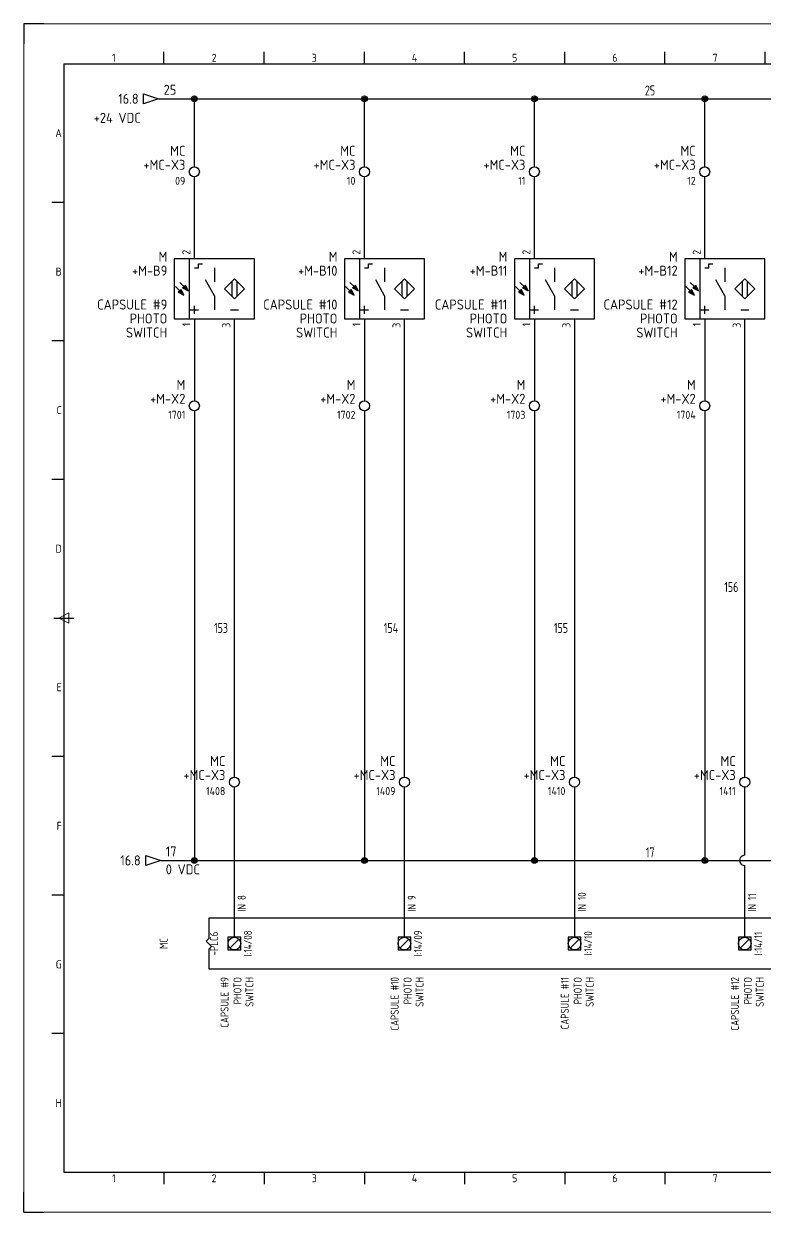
# Model space of a CAD drawing. Header units: millimetres. Extents: x 0 to 841, y 0 to 594.
# Drawn here: x 0 to 370, y 0 to 594 of the extents above; entities that cross this region are included whole.
import ezdxf
from ezdxf.enums import TextEntityAlignment as Align

# ---------------------------------------------------------------- set-up
doc = ezdxf.new("R2010")
doc.units = ezdxf.units.MM
doc.header["$LTSCALE"] = 12
for name, color, linetype in [('AE_BOR', 1, 'Continuous'), ('BLU_1.0mm^2', 5, 'Continuous'), ('DESC', 150, 'Continuous'), ('GRN_1.0mm^2', 3, 'Continuous'), ('GRY_0.5mm^2', 9, 'Continuous'), ('LOC', 8, 'Continuous'), ('SYMS', 7, 'Continuous'), ('TAGS', 150, 'Continuous'), ('TERMS', 123, 'Continuous'), ('WIRENO', 72, 'Continuous'), ('WIREREF_DEST', 52, 'Continuous'), ('XREF', 7, 'Continuous')]:
    doc.layers.add(name, color=color, linetype=linetype)
doc.styles.add('WD_IEC', font='isocp2.shx', dxfattribs={"width": 0.9, "height": 4, "bigfont": 'gbcbig.shx'})

# ---------------------------------------------------------------- blocks, each defined once
blk = doc.blocks.new('gb_a1')
for p, q in [((20, 574), (20, 20)), ((20, 574), (821, 574)), ((20, 20), (821, 20))]:
    blk.add_line(p, q)
at = {"layer": 'AE_BOR', "lineweight": 30}
for p, q in [((10, 594), (0, 594)), ((0, 594), (0, 584)), ((0, 0), (0, 10)), ((0, 0), (10, 0))]:
    blk.add_line(p, q, dxfattribs=at)
at = {"layer": 'AE_BOR', "color": 1, "lineweight": 15}
for p, q in [((0, 594), (841, 594)), ((0, 0), (0, 594)), ((17.5, 297), (22.5, 299.5)), ((22.5, 294.5), (17.5, 297)), ((22.5, 299.5), (22.5, 294.5)), ((841, 0), (0, 0))]:
    blk.add_line(p, q, dxfattribs=at)
at = {"layer": 'AE_BOR'}
for p, q in [((70.0625, 574), (70.0625, 580)), ((120.125, 574), (120.125, 580)), ((170.1875, 574), (170.1875, 580)), ((220.25, 574), (220.25, 580)), ((270.3125, 574), (270.3125, 580)), ((320.375, 574), (320.375, 580)), ((370.4375, 574), (370.4375, 580)), ((20, 504.75), (14, 504.75)), ((20, 435.5), (14, 435.5)), ((20, 366.25), (14, 366.25)), ((20, 227.75), (14, 227.75)), ((20, 158.5), (14, 158.5)), ((20, 89.25), (14, 89.25)), ((70.0625, 20), (70.0625, 14)), ((120.125, 20), (120.125, 14)), ((170.1875, 20), (170.1875, 14)), ((220.25, 20), (220.25, 14)), ((270.3125, 20), (270.3125, 14)), ((320.375, 20), (320.375, 14))]:
    blk.add_line(p, q, dxfattribs=at)
at = {"layer": 'AE_BOR', "color": 2, "lineweight": 30}
blk.add_line((15, 297), (25, 297), dxfattribs=at)
at = {"layer": 'AE_BOR', "style": 'WD_IEC'}
for s, p in [('1', (45.03125, 575)), ('2', (95.09375, 575)), ('3', (145.15625, 575)), ('4', (195.21875, 575)), ('5', (245.28125, 575)), ('6', (295.34375, 575)), ('7', (345.40625, 575)), ('1', (45.03125, 15)), ('2', (95.09375, 15)), ('3', (145.15625, 15)), ('4', (195.21875, 15)), ('5', (245.28125, 15)), ('6', (295.34375, 15)), ('7', (345.40625, 15))]:
    blk.add_text(s, height=4, dxfattribs=at).set_placement(p, align=Align.CENTER)
for s, p in [('A', (19, 539.375)), ('B', (19, 470.125)), ('C', (19, 400.875)), ('D', (19, 331.625)), ('E', (19, 262.375)), ('F', (19, 193.125)), ('G', (19, 123.875)), ('H', (19, 54.625))]:
    blk.add_text(s, height=4, dxfattribs=at).set_placement(p, align=Align.MIDDLE_RIGHT)
blk = doc.blocks.new('PLCIO_51B4$$1')
at = {"layer": 'SYMS', "ltscale": 25}
for p, q in [((-12.7, 12.7), (-12.7, 2.54)), ((653.53, 12.7), (-12.7, 12.7)), ((653.53, -12.7), (653.53, 12.7)), ((-12.7, 2.54), (-14.05, 1.19)), ((-14.05, 1.19), (-11.35, -1.5)), ((-11.35, -1.5), (-12.7, -2.85)), ((-12.7, -2.85), (-12.7, -12.7)), ((-12.7, -12.7), (653.53, -12.7))]:
    blk.add_line(p, q, dxfattribs=at)
at = {"layer": 'SYMS'}
for p, q in [((-3.18, 3.17), (-3.18, -3.18)), ((3.17, 3.17), (-3.18, 3.17)), ((-3.18, 3.17), (-3.18, -3.18)), ((3.17, 3.17), (-3.18, 3.17)), ((-2.25, -2.25), (2.25, 2.25)), ((3.17, -3.18), (3.17, 3.17)), ((3.17, -3.18), (3.17, 3.17)), ((81.83, 3.17), (81.83, -3.18)), ((88.17, 3.17), (81.83, 3.17)), ((81.83, 3.17), (81.83, -3.18)), ((88.17, 3.17), (81.83, 3.17)), ((82.75, -2.25), (87.25, 2.25)), ((88.17, -3.18), (88.17, 3.17)), ((88.17, -3.18), (88.17, 3.17)), ((166.82, 3.17), (166.82, -3.18)), ((173.18, 3.17), (166.82, 3.17)), ((166.82, 3.17), (166.82, -3.18)), ((173.18, 3.17), (166.82, 3.17)), ((167.75, -2.25), (172.25, 2.25)), ((173.18, -3.18), (173.18, 3.17)), ((173.18, -3.18), (173.18, 3.17)), ((251.82, 3.17), (251.82, -3.18)), ((258.18, 3.17), (251.82, 3.17)), ((251.82, 3.17), (251.82, -3.18)), ((258.18, 3.17), (251.82, 3.17)), ((252.75, -2.25), (257.25, 2.25)), ((258.18, -3.18), (258.18, 3.17)), ((258.18, -3.18), (258.18, 3.17)), ((336.82, 3.17), (336.82, -3.18)), ((343.18, 3.17), (336.82, 3.17)), ((336.82, 3.17), (336.82, -3.18)), ((343.18, 3.17), (336.82, 3.17)), ((337.75, -2.25), (342.25, 2.25)), ((343.18, -3.18), (343.18, 3.17)), ((343.18, -3.18), (343.18, 3.17)), ((421.82, 3.17), (421.82, -3.18)), ((428.18, 3.17), (421.82, 3.17)), ((421.82, 3.17), (421.82, -3.18)), ((428.18, 3.17), (421.82, 3.17)), ((422.75, -2.25), (427.25, 2.25)), ((428.18, -3.18), (428.18, 3.17)), ((428.18, -3.18), (428.18, 3.17)), ((506.82, 3.17), (506.82, -3.18)), ((513.17, 3.17), (506.82, 3.17)), ((506.82, 3.17), (506.82, -3.18)), ((513.17, 3.17), (506.82, 3.17)), ((507.75, -2.25), (512.25, 2.25)), ((513.17, -3.18), (513.17, 3.17)), ((513.17, -3.18), (513.17, 3.17)), ((591.83, 3.17), (591.83, -3.18)), ((598.17, 3.17), (591.83, 3.17)), ((591.83, 3.17), (591.83, -3.18)), ((598.17, 3.17), (591.83, 3.17)), ((592.75, -2.25), (597.25, 2.25)), ((598.17, -3.18), (598.17, 3.17)), ((598.17, -3.18), (598.17, 3.17)), ((640.83, 3.17), (640.83, -3.18)), ((647.17, 3.17), (640.83, 3.17)), ((641.75, -2.25), (646.25, 2.25)), ((647.17, -3.18), (647.17, 3.17)), ((-3.18, -3.18), (3.17, -3.18)), ((-3.18, -3.18), (3.17, -3.18)), ((81.83, -3.18), (88.17, -3.18)), ((81.83, -3.18), (88.17, -3.18)), ((166.82, -3.18), (173.18, -3.18)), ((166.82, -3.18), (173.18, -3.18)), ((251.82, -3.18), (258.18, -3.18)), ((251.82, -3.18), (258.18, -3.18)), ((336.82, -3.18), (343.18, -3.18)), ((336.82, -3.18), (343.18, -3.18)), ((421.82, -3.18), (428.18, -3.18)), ((421.82, -3.18), (428.18, -3.18)), ((506.82, -3.18), (513.17, -3.18)), ((506.82, -3.18), (513.17, -3.18)), ((591.83, -3.18), (598.17, -3.18)), ((591.83, -3.18), (598.17, -3.18)), ((640.83, -3.18), (647.17, -3.18))]:
    blk.add_line(p, q, dxfattribs=at)
for centre in [(0, 0), (85, 0), (170, 0), (255, 0), (340, 0), (425, 0), (510, 0), (595, 0), (644, 0)]:
    blk.add_circle(centre, 3.17, dxfattribs=at)
at = {"ltscale": 25, "style": 'WD_IEC', "width": 0.8}
blk.add_attdef('LOC', text='', height=3.17, rotation=90, dxfattribs=at).set_placement((-33.34, 0), align=Align.CENTER)
at = {"ltscale": 25, "style": 'WD_IEC'}
blk.add_attdef('TAG_1', text='', height=3.17, rotation=90, dxfattribs=at).set_placement((-8.17, 0), align=Align.CENTER)
at = {"layer": 'SYMS', "style": 'WD_IEC', "width": 0.9}
for tag, p in [('TERMDESC09', (1.65, 15.88)), ('TERMDESC10', (86.65, 15.88)), ('TERMDESC11', (171.65, 15.88)), ('TERMDESC12', (256.65, 15.88)), ('TERMDESC13', (341.65, 15.88)), ('TERMDESC14', (426.65, 15.88)), ('TERMDESC15', (511.65, 15.88)), ('TERMDESC16', (596.65, 15.88))]:
    blk.add_attdef(tag, text='', height=3.17, rotation=90, dxfattribs=at).set_placement(p, align=Align.TOP_LEFT)
at = {"layer": 'SYMS', "style": 'WD_IEC'}
for tag, p in [('TAGA09', (4.76, 0)), ('TAGA10', (89.76, 0)), ('TAGA12', (259.76, 0)), ('TAGA13', (344.76, 0)), ('TAGA14', (429.76, 0)), ('TAGA15', (514.76, 0)), ('TAGA16', (599.76, 0)), ('TAGA11', (174.76, 0))]:
    blk.add_attdef(tag, text='', height=3.17, rotation=90, dxfattribs=at).set_placement(p, align=Align.TOP_CENTER)
at = {"layer": 'SYMS', "style": 'WD_IEC', "width": 0.9}
for tag, p in [('TERM09', (-4.76, 0)), ('TERM10', (80.24, 0)), ('TERM11', (165.24, 0)), ('TERM12', (250.24, 0)), ('TERM13', (335.24, 0)), ('TERM14', (420.24, 0)), ('TERM15', (505.24, 0)), ('TERM16', (590.24, 0)), ('TERM17', (639.24, 0))]:
    blk.add_attdef(tag, text='', height=3.17, rotation=90, dxfattribs=at).set_placement(p, align=Align.CENTER)
at = {"layer": 'SYMS', "style": 'WD_IEC', "flags": 1}
for tag, p in [('X2TERM09', (0, 3.17)), ('X2TERM10', (85, 3.17)), ('X2TERM11', (170, 3.17)), ('X2TERM12', (255, 3.17)), ('X2TERM13', (340, 3.17)), ('X2TERM14', (425, 3.17)), ('X2TERM15', (510, 3.17)), ('X2TERM16', (595, 3.17)), ('X8TERM17', (644, -3.18))]:
    blk.add_attdef(tag, text='', height=0.254, rotation=90, dxfattribs=at).set_placement(p, align=Align.RIGHT)
at = {"layer": 'SYMS', "style": 'WD_IEC', "width": 0.9}
blk.add_attdef('TERMDESC17', text='', height=3.17, rotation=90, dxfattribs=at).set_placement((645.59, -15.88), align=Align.TOP_RIGHT)
for tag, p in [('DESCA09', (-2.38, -29.37)), ('DESCB09', (1.59, -29.37)), ('DESCC09', (5.56, -29.37)), ('DESCD09', (9.52, -29.37)), ('DESCE09', (13.49, -29.37)), ('DESCA10', (82.62, -29.37)), ('DESCB10', (86.59, -29.37)), ('DESCC10', (90.56, -29.37)), ('DESCD10', (94.53, -29.37)), ('DESCE10', (98.49, -29.37)), ('DESCA12', (252.62, -29.37)), ('DESCB12', (256.59, -29.37)), ('DESCC12', (260.56, -29.37)), ('DESCD12', (264.53, -29.37)), ('DESCE12', (268.49, -29.37)), ('DESCA13', (337.62, -29.37)), ('DESCB13', (341.59, -29.37)), ('DESCC13', (345.56, -29.37)), ('DESCD13', (349.53, -29.37)), ('DESCE13', (353.49, -29.37)), ('DESCA14', (422.62, -29.37)), ('DESCB14', (426.59, -29.37)), ('DESCC14', (430.56, -29.37)), ('DESCD14', (434.53, -29.37)), ('DESCE14', (438.49, -29.37)), ('DESCA15', (507.62, -29.37)), ('DESCB15', (511.59, -29.37)), ('DESCC15', (515.56, -29.37)), ('DESCD15', (519.53, -29.37)), ('DESCE15', (523.49, -29.37)), ('DESCA16', (592.62, -29.37)), ('DESCB16', (596.59, -29.37)), ('DESCC16', (600.56, -29.37)), ('DESCD16', (604.53, -29.37)), ('DESCE16', (608.49, -29.37)), ('DESCA11', (167.62, -29.37)), ('DESCB11', (171.59, -29.37)), ('DESCC11', (175.56, -29.37)), ('DESCD11', (179.53, -29.37)), ('DESCE11', (183.49, -29.37))]:
    blk.add_attdef(tag, text='', height=3.17, rotation=90, dxfattribs=at).set_placement(p, align=Align.RIGHT)
blk = doc.blocks.new('VPX11PE3R')
for p, q in [((-1.25, 7.5), (-1.25, -7.5)), ((1, 5.25), (1, 6.25)), ((1, 6.25), (2, 6.25)), ((0, 5.25), (1, 5.25)), ((5, 5.25), (5, 1.75)), ((-3.66, -0.53), (-4.72, 0.53)), ((-2.59, 0.53), (-3.66, 1.59)), ((-2.24, 0.88), (-2.95, 0.18)), ((-2.95, 0.18), (-1.53, -0.53)), ((-1.53, -0.53), (-2.24, 0.88)), ((5, -1.75), (2.81, 2.19)), ((9.38, 1.87), (9.38, -1.88)), ((10.62, 1.87), (10.62, -1.88)), ((-3.3, -0.18), (-4.01, -0.88)), ((-4.01, -0.88), (-2.59, -1.59)), ((-2.59, -1.59), (-3.3, -0.18)), ((5, -1.75), (5, -5.25)), ((-1, -5.25), (1, -5.25)), ((0, -6.25), (0, -4.25)), ((9, -5.25), (11, -5.25))]:
    blk.add_line(p, q)
for points in [[(-5, -7.5), (15, -7.5), (15, 7.5), (-5, 7.5)], [(10, 2.5), (12.5, 0), (10, -2.5), (7.5, 0)]]:
    blk.add_lwpolyline(points, close=True)
for points in [[(-2.24, 0.88), (-2.95, 0.18), (-1.53, -0.53)], [(-3.3, -0.18), (-4.01, -0.88), (-2.59, -1.59)]]:
    blk.add_solid(points)
at = {"style": 'WD_IEC'}
blk.add_attdef('TERM02', (-1, 8.5), '', height=2, rotation=90, dxfattribs=at)
for tag, p in [('INST', (-6.75, 10.25)), ('LOC', (-6.75, 6.75)), ('TAG1', (-6.75, 3.25)), ('DESC1', (-6.75, -5.2)), ('DESC2', (-6.75, -8.7)), ('DESC3', (-6.75, -12.2))]:
    blk.add_attdef(tag, text='', height=2.5, dxfattribs=at).set_placement(p, align=Align.RIGHT)
at = {"style": 'WD_IEC', "flags": 1}
for tag, p, height in [('X2TERM02', (0, 7.5), 0.32), ('MFG', (17.75, 6.5), 1.5), ('CAT', (17.75, 4), 1.5), ('ASSYCODE', (16, -4), 1), ('FAMILY', (16, -5.5), 1), ('X8TERM01', (0, -7.5), 0.32), ('X8TERM03', (10, -7.5), 0.32), ('CATDESC', (16, -7), 1)]:
    blk.add_attdef(tag, p, '', height=height, dxfattribs=at)
at = {"lineweight": 15, "style": 'WD_IEC'}
blk.add_attdef('XREF', text='', height=2.5, dxfattribs=at).set_placement((-6.75, -1.35), align=Align.RIGHT)
at = {"style": 'WD_IEC'}
for tag, p in [('TERM01', (-1, -8.5)), ('TERM03', (9, -8.5))]:
    blk.add_attdef(tag, text='', height=2, rotation=90, dxfattribs=at).set_placement(p, align=Align.RIGHT)
blk = doc.blocks.new('HA1D3')
blk.add_lwpolyline([(0, 0), (-3.75, -1.25), (-3.75, 1.25)], close=True)
at = {"style": 'WD_IEC'}
for tag, p, height, flags in [('WIRENO', (1.25, 1), 2.5, 8), ('X1TERM01', (0, 0), 0.32, 1)]:
    blk.add_attdef(tag, p, '', height=height, dxfattribs=dict(at, flags=flags))
blk.add_attdef('XREF', text='', height=2.5, dxfattribs=at).set_placement((-5, 0), align=Align.MIDDLE_RIGHT)
at = {"style": 'WD_IEC', "flags": 1}
blk.add_attdef('SIGCODE', text='', height=1, dxfattribs=at).set_placement((-2.5, 1.8), align=Align.RIGHT)
at = {"style": 'WD_IEC'}
blk.add_attdef('DESC1', text='', height=2.5, dxfattribs=at).set_placement((1.25, -1), align=Align.TOP_LEFT)
blk = doc.blocks.new('VT0002')
blk.add_circle((0, 0), 1.25)
at = {"style": 'WD_IEC'}
for tag, p in [('INST', (-2.25, 7.5)), ('LOC', (-2.25, 4))]:
    blk.add_attdef(tag, text='', height=2.5, dxfattribs=at).set_placement(p, align=Align.RIGHT)
at = {"style": 'WD_IEC', "flags": 1}
for tag, p, height in [('ASSYCODE', (2.75, 10.75), 1), ('CATDESC', (2.75, 9.25), 1), ('MFG', (2.75, 7.25), 1.5), ('CAT', (2.75, 4.75), 1.5), ('X4TERM01', (-1.25, 0), 0.32), ('X4PIN01', (-1.25, 1), 0.4), ('X4TERMDESC01', (-1.25, 0.5), 0.4), ('X2TERM01', (0, 1.25), 0.32), ('X2PIN01', (0, 2.25), 0.4), ('X2TERMDESC01', (0, 1.75), 0.4), ('X8PIN01', (0, -0.25), 0.4), ('X1TERM01', (1.25, 0), 0.32), ('X1PIN01', (1.25, 1), 0.4), ('X1TERMDESC01', (1.25, 0.5), 0.4), ('X8TERM01', (0, -1.25), 0.32), ('X8TERMDESC01', (0, -0.75), 0.4), ('STRIPSEQ', (0, -3), 0.4), ('LINKTERM', (0, -2), 0.4)]:
    blk.add_attdef(tag, p, '', height=height, dxfattribs=at)
at = {"style": 'WD_IEC', "flags": 8}
for tag, height, p in [('TAGSTRIP', 2.5, (-2.25, 0.5)), ('TERM01', 2, (-2.25, -3.25))]:
    blk.add_attdef(tag, text='', height=height, dxfattribs=at).set_placement(p, align=Align.RIGHT)
blk = doc.blocks.new('WD_WNH')
at = {"linetype": 'Continuous', "style": 'WD_IEC', "width": 0.8}
blk.add_attdef('WIRENO', text='', height=2.5, dxfattribs=at).set_placement((0, 0.75), align=Align.CENTER)
at = {"style": 'WD_IEC', "flags": 1}
for tag, p in [('W08USER', (0, 0.375)), ('W04USER', (0, 0.875)), ('W05USER', (0, 0.75)), ('W09USER', (0, 0.25)), ('W03USER', (0, 1)), ('W06USER', (0, 0.625)), ('W07USER', (0, 0.5)), ('W02USER', (0, 1.125)), ('W01USER', (0, 1.25)), ('W10USER', (0, 0.125))]:
    blk.add_attdef(tag, text='', height=0.08, dxfattribs=at).set_placement(p, align=Align.CENTER)
blk = doc.blocks.new('WD_WNV')
at = {"linetype": 'Continuous', "style": 'WD_IEC', "width": 0.8}
blk.add_attdef('WIRENO', text='', height=2.5, dxfattribs=at).set_placement((-1.6, 0), align=Align.MIDDLE_RIGHT)
at = {"style": 'WD_IEC', "flags": 1}
for tag, p in [('W08USER', (-1, 0.375)), ('W04USER', (-1, 0.875)), ('W05USER', (-1, 0.75)), ('W09USER', (-1, 0.25)), ('W03USER', (-1, 1)), ('W06USER', (-1, 0.625)), ('W07USER', (-1, 0.5)), ('W02USER', (-1, 1.125)), ('W01USER', (-1, 1.25)), ('W10USER', (-1, 0.125))]:
    blk.add_attdef(tag, text='', height=0.08, dxfattribs=at).set_placement(p, align=Align.CENTER)
blk = doc.blocks.new('wddot')
for radius in [0.72, 0.449, 0.223]:
    blk.add_circle((0, 0), radius)

msp = doc.modelspace()

# ---------------------------------------------------------------- linework, layer by layer
at = {"layer": 'BLU_1.0mm^2', "ltscale": 4}
for p, q in [((67.38, 556.5), (746.75, 556.5)), ((85.22, 522.5), (85.22, 556.5)), ((170.22, 522.5), (170.22, 556.5)), ((255.13, 522.5), (255.13, 556.5)), ((340.23, 522.5), (340.23, 556.5)), ((85.22, 476.58), (85.22, 517.5)), ((170.22, 476.58), (170.22, 517.5)), ((255.13, 476.58), (255.13, 517.5)), ((340.23, 476.58), (340.23, 517.5)), ((85.22, 446.58), (85.22, 405.55)), ((170.22, 446.58), (170.22, 405.55)), ((255.13, 446.58), (255.13, 405.55)), ((275.13, 446.58), (275.13, 217.5)), ((340.23, 446.58), (340.23, 405.55)), ((360.22, 217.5), (360.23, 446.58))]:
    msp.add_line(p, q, dxfattribs=at)
at = {"layer": 'BLU_1.0mm^2'}
for p, q in [((105.22, 217.5), (105.22, 446.58)), ((190.22, 217.5), (190.22, 446.58))]:
    msp.add_line(p, q, dxfattribs=at)
at = {"layer": 'GRN_1.0mm^2'}
for p, q in [((85.22, 400.55), (85.22, 175.84)), ((170.22, 400.55), (170.22, 175.84)), ((255.13, 400.55), (255.13, 175.84)), ((340.23, 400.55), (340.23, 175.84))]:
    msp.add_line(p, q, dxfattribs=at)
at = {"layer": 'GRN_1.0mm^2', "ltscale": 4}
msp.add_line((68.43, 175.84), (697.68, 175.84), dxfattribs=at)
at = {"layer": 'GRY_0.5mm^2'}
for p, q in [((105.22, 137.47), (105.22, 212.5)), ((190.22, 137.47), (190.22, 212.5)), ((360.22, 137.47), (360.22, 173.3))]:
    msp.add_line(p, q, dxfattribs=at)
at = {"layer": 'GRY_0.5mm^2', "ltscale": 4}
for p, q in [((275.13, 212.5), (275.13, 137.47)), ((360.22, 178.38), (360.23, 212.5))]:
    msp.add_line(p, q, dxfattribs=at)
msp.add_arc((360.22, 175.84), 2.54, 89.99707, 269.99707, dxfattribs=at)

# ---------------------------------------------------------------- block references
msp.add_blockref('gb_a1', (0, 0))
at = {"layer": 'SYMS', "ltscale": 4}
ref = msp.add_blockref('HA1D3', (67.38, 556.5), dxfattribs=dict(at, xscale=2, yscale=2, zscale=2))
ref.add_attrib('WIRENO', '25', (69.88, 558.5), dxfattribs={"layer": 'WIREREF_DEST', "height": 5, "style": 'WD_IEC', "flags": 8})
ref.add_attrib('DESC1', '+24 VDC', dxfattribs={"layer": 'DESC', "height": 5, "style": 'WD_IEC'}).set_placement((34.96, 549.48), align=Align.TOP_LEFT)
ref.add_attrib('XREF', '16.8', dxfattribs={"layer": 'XREF', "height": 5, "style": 'WD_IEC'}).set_placement((57.38, 556.5), align=Align.MIDDLE_RIGHT)
at = {"layer": 'SYMS', "xscale": 2, "yscale": 2, "zscale": 2}
for p in [(85.22, 556.5), (170.22, 556.5), (255.13, 556.5), (340.23, 556.5), (85.22, 175.84), (170.22, 175.84), (255.13, 175.84), (340.23, 175.84)]:
    msp.add_blockref('wddot', p, dxfattribs=at)
at = {"layer": 'SYMS'}
ref = msp.add_blockref('VT0002', (85.22, 520), dxfattribs=dict(at, xscale=2, yscale=2, zscale=2))
ref.add_attrib('TAGSTRIP', '+MC-X3', dxfattribs={"layer": 'TAGS', "height": 5, "style": 'WD_IEC', "flags": 8}).set_placement((80.72, 521), align=Align.RIGHT)
ref.add_attrib('LOC', 'MC', dxfattribs={"layer": 'LOC', "height": 5, "style": 'WD_IEC'}).set_placement((80.72, 528), align=Align.RIGHT)
ref.add_attrib('TERM01', '09', dxfattribs={"layer": 'TERMS', "height": 4, "style": 'WD_IEC', "flags": 8}).set_placement((80.72, 513.5), align=Align.RIGHT)
ref = msp.add_blockref('VT0002', (170.22, 520), dxfattribs=dict(at, xscale=2, yscale=2, zscale=2))
ref.add_attrib('TAGSTRIP', '+MC-X3', dxfattribs={"layer": 'TAGS', "height": 5, "style": 'WD_IEC', "flags": 8}).set_placement((165.72, 521), align=Align.RIGHT)
ref.add_attrib('LOC', 'MC', dxfattribs={"layer": 'LOC', "height": 5, "style": 'WD_IEC'}).set_placement((165.72, 528), align=Align.RIGHT)
ref.add_attrib('TERM01', '10', dxfattribs={"layer": 'TERMS', "height": 4, "style": 'WD_IEC', "flags": 8}).set_placement((165.72, 513.5), align=Align.RIGHT)
ref = msp.add_blockref('VT0002', (255.13, 520), dxfattribs=dict(at, xscale=2, yscale=2, zscale=2))
ref.add_attrib('TAGSTRIP', '+MC-X3', dxfattribs={"layer": 'TAGS', "height": 5, "style": 'WD_IEC', "flags": 8}).set_placement((250.63, 521), align=Align.RIGHT)
ref.add_attrib('LOC', 'MC', dxfattribs={"layer": 'LOC', "height": 5, "style": 'WD_IEC'}).set_placement((250.63, 528), align=Align.RIGHT)
ref.add_attrib('TERM01', '11', dxfattribs={"layer": 'TERMS', "height": 4, "style": 'WD_IEC', "flags": 8}).set_placement((250.63, 513.5), align=Align.RIGHT)
ref = msp.add_blockref('VT0002', (340.23, 520), dxfattribs=dict(at, xscale=2, yscale=2, zscale=2))
ref.add_attrib('TAGSTRIP', '+MC-X3', dxfattribs={"layer": 'TAGS', "height": 5, "style": 'WD_IEC', "flags": 8}).set_placement((335.73, 521), align=Align.RIGHT)
ref.add_attrib('LOC', 'MC', dxfattribs={"layer": 'LOC', "height": 5, "style": 'WD_IEC'}).set_placement((335.73, 528), align=Align.RIGHT)
ref.add_attrib('TERM01', '12', dxfattribs={"layer": 'TERMS', "height": 4, "style": 'WD_IEC', "flags": 8}).set_placement((335.73, 513.5), align=Align.RIGHT)
at = {"layer": 'SYMS', "ltscale": 4}
ref = msp.add_blockref('VPX11PE3R', (85.22, 461.58), dxfattribs=dict(at, xscale=2, yscale=2, zscale=2))
ref.add_attrib('TAG1', '+M-B9', dxfattribs={"layer": 'TAGS', "height": 5, "style": 'WD_IEC'}).set_placement((71.72, 468.08), align=Align.RIGHT)
ref.add_attrib('LOC', 'M', dxfattribs={"layer": 'LOC', "height": 5, "style": 'WD_IEC'}).set_placement((71.72, 475.08), align=Align.RIGHT)
ref.add_attrib('DESC1', 'CAPSULE #9', dxfattribs={"layer": 'DESC', "height": 5, "style": 'WD_IEC'}).set_placement((71.72, 451.18), align=Align.RIGHT)
ref.add_attrib('DESC2', 'PHOTO', dxfattribs={"layer": 'DESC', "height": 5, "style": 'WD_IEC'}).set_placement((71.72, 444.18), align=Align.RIGHT)
ref.add_attrib('DESC3', 'SWITCH', dxfattribs={"layer": 'DESC', "height": 5, "style": 'WD_IEC'}).set_placement((71.72, 437.18), align=Align.RIGHT)
ref.add_attrib('TERM01', '1', dxfattribs={"layer": 'TERMS', "height": 4, "rotation": 90, "style": 'WD_IEC'}).set_placement((83.22, 444.58), align=Align.RIGHT)
ref.add_attrib('TERM02', '2', (83.22, 478.58), dxfattribs={"layer": 'TERMS', "height": 4, "rotation": 90, "style": 'WD_IEC'})
ref.add_attrib('TERM03', '3', dxfattribs={"layer": 'TERMS', "height": 4, "rotation": 90, "style": 'WD_IEC'}).set_placement((103.22, 444.58), align=Align.RIGHT)
ref = msp.add_blockref('VPX11PE3R', (170.22, 461.58), dxfattribs=dict(at, xscale=2, yscale=2, zscale=2))
ref.add_attrib('TAG1', '+M-B10', dxfattribs={"layer": 'TAGS', "height": 5, "style": 'WD_IEC'}).set_placement((156.72, 468.08), align=Align.RIGHT)
ref.add_attrib('LOC', 'M', dxfattribs={"layer": 'LOC', "height": 5, "style": 'WD_IEC'}).set_placement((156.72, 475.08), align=Align.RIGHT)
ref.add_attrib('DESC1', 'CAPSULE #10', dxfattribs={"layer": 'DESC', "height": 5, "style": 'WD_IEC'}).set_placement((156.72, 451.18), align=Align.RIGHT)
ref.add_attrib('DESC2', 'PHOTO', dxfattribs={"layer": 'DESC', "height": 5, "style": 'WD_IEC'}).set_placement((156.72, 444.18), align=Align.RIGHT)
ref.add_attrib('DESC3', 'SWITCH', dxfattribs={"layer": 'DESC', "height": 5, "style": 'WD_IEC'}).set_placement((156.72, 437.18), align=Align.RIGHT)
ref.add_attrib('TERM01', '1', dxfattribs={"layer": 'TERMS', "height": 4, "rotation": 90, "style": 'WD_IEC'}).set_placement((168.22, 444.58), align=Align.RIGHT)
ref.add_attrib('TERM02', '2', (168.22, 478.58), dxfattribs={"layer": 'TERMS', "height": 4, "rotation": 90, "style": 'WD_IEC'})
ref.add_attrib('TERM03', '3', dxfattribs={"layer": 'TERMS', "height": 4, "rotation": 90, "style": 'WD_IEC'}).set_placement((188.22, 444.58), align=Align.RIGHT)
ref = msp.add_blockref('VPX11PE3R', (255.13, 461.58), dxfattribs=dict(at, xscale=2, yscale=2, zscale=2))
ref.add_attrib('TAG1', '+M-B11', dxfattribs={"layer": 'TAGS', "height": 5, "style": 'WD_IEC'}).set_placement((241.63, 468.08), align=Align.RIGHT)
ref.add_attrib('LOC', 'M', dxfattribs={"layer": 'LOC', "height": 5, "style": 'WD_IEC'}).set_placement((241.63, 475.08), align=Align.RIGHT)
ref.add_attrib('DESC1', 'CAPSULE #11', dxfattribs={"layer": 'DESC', "height": 5, "style": 'WD_IEC'}).set_placement((241.63, 451.18), align=Align.RIGHT)
ref.add_attrib('DESC2', 'PHOTO', dxfattribs={"layer": 'DESC', "height": 5, "style": 'WD_IEC'}).set_placement((241.63, 444.18), align=Align.RIGHT)
ref.add_attrib('DESC3', 'SWITCH', dxfattribs={"layer": 'DESC', "height": 5, "style": 'WD_IEC'}).set_placement((241.63, 437.18), align=Align.RIGHT)
ref.add_attrib('TERM01', '1', dxfattribs={"layer": 'TERMS', "height": 4, "rotation": 90, "style": 'WD_IEC'}).set_placement((253.13, 444.58), align=Align.RIGHT)
ref.add_attrib('TERM02', '2', (253.13, 478.58), dxfattribs={"layer": 'TERMS', "height": 4, "rotation": 90, "style": 'WD_IEC'})
ref.add_attrib('TERM03', '3', dxfattribs={"layer": 'TERMS', "height": 4, "rotation": 90, "style": 'WD_IEC'}).set_placement((273.13, 444.58), align=Align.RIGHT)
ref = msp.add_blockref('VPX11PE3R', (340.23, 461.58), dxfattribs=dict(at, xscale=2, yscale=2, zscale=2))
ref.add_attrib('TAG1', '+M-B12', dxfattribs={"layer": 'TAGS', "height": 5, "style": 'WD_IEC'}).set_placement((326.73, 468.08), align=Align.RIGHT)
ref.add_attrib('LOC', 'M', dxfattribs={"layer": 'LOC', "height": 5, "style": 'WD_IEC'}).set_placement((326.73, 475.08), align=Align.RIGHT)
ref.add_attrib('DESC1', 'CAPSULE #12', dxfattribs={"layer": 'DESC', "height": 5, "style": 'WD_IEC'}).set_placement((326.73, 451.18), align=Align.RIGHT)
ref.add_attrib('DESC2', 'PHOTO', dxfattribs={"layer": 'DESC', "height": 5, "style": 'WD_IEC'}).set_placement((326.73, 444.18), align=Align.RIGHT)
ref.add_attrib('DESC3', 'SWITCH', dxfattribs={"layer": 'DESC', "height": 5, "style": 'WD_IEC'}).set_placement((326.73, 437.18), align=Align.RIGHT)
ref.add_attrib('TERM01', '1', dxfattribs={"layer": 'TERMS', "height": 4, "rotation": 90, "style": 'WD_IEC'}).set_placement((338.23, 444.58), align=Align.RIGHT)
ref.add_attrib('TERM02', '2', (338.23, 478.58), dxfattribs={"layer": 'TERMS', "height": 4, "rotation": 90, "style": 'WD_IEC'})
ref.add_attrib('TERM03', '3', dxfattribs={"layer": 'TERMS', "height": 4, "rotation": 90, "style": 'WD_IEC'}).set_placement((358.23, 444.58), align=Align.RIGHT)
ref = msp.add_blockref('VT0002', (85.22, 403.05), dxfattribs=dict(at, xscale=2, yscale=2, zscale=2))
ref.add_attrib('TAGSTRIP', '+M-X2', dxfattribs={"layer": 'TAGS', "height": 5, "style": 'WD_IEC', "flags": 8}).set_placement((80.72, 404.05), align=Align.RIGHT)
ref.add_attrib('LOC', 'M', dxfattribs={"layer": 'LOC', "height": 5, "style": 'WD_IEC'}).set_placement((80.72, 411.05), align=Align.RIGHT)
ref.add_attrib('TERM01', '1701', dxfattribs={"layer": 'TERMS', "height": 4, "style": 'WD_IEC', "flags": 8}).set_placement((80.72, 396.55), align=Align.RIGHT)
ref = msp.add_blockref('VT0002', (170.22, 403.05), dxfattribs=dict(at, xscale=2, yscale=2, zscale=2))
ref.add_attrib('TAGSTRIP', '+M-X2', dxfattribs={"layer": 'TAGS', "height": 5, "style": 'WD_IEC', "flags": 8}).set_placement((165.72, 404.05), align=Align.RIGHT)
ref.add_attrib('LOC', 'M', dxfattribs={"layer": 'LOC', "height": 5, "style": 'WD_IEC'}).set_placement((165.72, 411.05), align=Align.RIGHT)
ref.add_attrib('TERM01', '1702', dxfattribs={"layer": 'TERMS', "height": 4, "style": 'WD_IEC', "flags": 8}).set_placement((165.72, 396.55), align=Align.RIGHT)
ref = msp.add_blockref('VT0002', (255.13, 403.05), dxfattribs=dict(at, xscale=2, yscale=2, zscale=2))
ref.add_attrib('TAGSTRIP', '+M-X2', dxfattribs={"layer": 'TAGS', "height": 5, "style": 'WD_IEC', "flags": 8}).set_placement((250.63, 404.05), align=Align.RIGHT)
ref.add_attrib('LOC', 'M', dxfattribs={"layer": 'LOC', "height": 5, "style": 'WD_IEC'}).set_placement((250.63, 411.05), align=Align.RIGHT)
ref.add_attrib('TERM01', '1703', dxfattribs={"layer": 'TERMS', "height": 4, "style": 'WD_IEC', "flags": 8}).set_placement((250.63, 396.55), align=Align.RIGHT)
ref = msp.add_blockref('VT0002', (340.23, 403.05), dxfattribs=dict(at, xscale=2, yscale=2, zscale=2))
ref.add_attrib('TAGSTRIP', '+M-X2', dxfattribs={"layer": 'TAGS', "height": 5, "style": 'WD_IEC', "flags": 8}).set_placement((335.73, 404.05), align=Align.RIGHT)
ref.add_attrib('LOC', 'M', dxfattribs={"layer": 'LOC', "height": 5, "style": 'WD_IEC'}).set_placement((335.73, 411.05), align=Align.RIGHT)
ref.add_attrib('TERM01', '1704', dxfattribs={"layer": 'TERMS', "height": 4, "style": 'WD_IEC', "flags": 8}).set_placement((335.73, 396.55), align=Align.RIGHT)
at = {"layer": 'SYMS'}
ref = msp.add_blockref('VT0002', (105.22, 215), dxfattribs=dict(at, xscale=2, yscale=2, zscale=2))
ref.add_attrib('TAGSTRIP', '+MC-X3', dxfattribs={"layer": 'TAGS', "height": 5, "style": 'WD_IEC', "flags": 8}).set_placement((100.72, 216), align=Align.RIGHT)
ref.add_attrib('LOC', 'MC', dxfattribs={"layer": 'LOC', "height": 5, "style": 'WD_IEC'}).set_placement((100.72, 223), align=Align.RIGHT)
ref.add_attrib('TERM01', '1408', dxfattribs={"layer": 'TERMS', "height": 4, "style": 'WD_IEC', "flags": 8}).set_placement((100.72, 208.5), align=Align.RIGHT)
ref = msp.add_blockref('VT0002', (190.22, 215), dxfattribs=dict(at, xscale=2, yscale=2, zscale=2))
ref.add_attrib('TAGSTRIP', '+MC-X3', dxfattribs={"layer": 'TAGS', "height": 5, "style": 'WD_IEC', "flags": 8}).set_placement((185.72, 216), align=Align.RIGHT)
ref.add_attrib('LOC', 'MC', dxfattribs={"layer": 'LOC', "height": 5, "style": 'WD_IEC'}).set_placement((185.72, 223), align=Align.RIGHT)
ref.add_attrib('TERM01', '1409', dxfattribs={"layer": 'TERMS', "height": 4, "style": 'WD_IEC', "flags": 8}).set_placement((185.72, 208.5), align=Align.RIGHT)
ref = msp.add_blockref('VT0002', (275.13, 215), dxfattribs=dict(at, xscale=2, yscale=2, zscale=2))
ref.add_attrib('TAGSTRIP', '+MC-X3', dxfattribs={"layer": 'TAGS', "height": 5, "style": 'WD_IEC', "flags": 8}).set_placement((270.63, 216), align=Align.RIGHT)
ref.add_attrib('LOC', 'MC', dxfattribs={"layer": 'LOC', "height": 5, "style": 'WD_IEC'}).set_placement((270.63, 223), align=Align.RIGHT)
ref.add_attrib('TERM01', '1410', dxfattribs={"layer": 'TERMS', "height": 4, "style": 'WD_IEC', "flags": 8}).set_placement((270.63, 208.5), align=Align.RIGHT)
ref = msp.add_blockref('VT0002', (360.23, 215), dxfattribs=dict(at, xscale=2, yscale=2, zscale=2))
ref.add_attrib('TAGSTRIP', '+MC-X3', dxfattribs={"layer": 'TAGS', "height": 5, "style": 'WD_IEC', "flags": 8}).set_placement((355.73, 216), align=Align.RIGHT)
ref.add_attrib('LOC', 'MC', dxfattribs={"layer": 'LOC', "height": 5, "style": 'WD_IEC'}).set_placement((355.73, 223), align=Align.RIGHT)
ref.add_attrib('TERM01', '1411', dxfattribs={"layer": 'TERMS', "height": 4, "style": 'WD_IEC', "flags": 8}).set_placement((355.73, 208.5), align=Align.RIGHT)
at = {"layer": 'SYMS', "ltscale": 4}
ref = msp.add_blockref('HA1D3', (68.43, 175.84), dxfattribs=dict(at, xscale=2, yscale=2, zscale=2))
ref.add_attrib('WIRENO', '17', (70.93, 177.84), dxfattribs={"layer": 'WIREREF_DEST', "height": 5, "style": 'WD_IEC', "flags": 8})
ref.add_attrib('DESC1', '0 VDC', dxfattribs={"layer": 'DESC', "height": 5, "style": 'WD_IEC'}).set_placement((70.93, 173.84), align=Align.TOP_LEFT)
ref.add_attrib('XREF', '16.8', dxfattribs={"layer": 'XREF', "height": 5, "style": 'WD_IEC'}).set_placement((58.43, 175.84), align=Align.MIDDLE_RIGHT)
ref = msp.add_blockref('PLCIO_51B4$$1', (105.22, 134.3), dxfattribs=at)
ref.add_attrib('TAGA09', 'I:14/08', dxfattribs={"layer": 'TAGS', "ltscale": 4, "height": 4, "rotation": 90, "style": 'WD_IEC', "width": 0.9}).set_placement((109.98, 134.3), align=Align.TOP_CENTER)
ref.add_attrib('DESCA09', 'CAPSULE #9', dxfattribs={"layer": 'DESC', "ltscale": 4, "height": 4, "rotation": 90, "style": 'WD_IEC', "width": 0.9}).set_placement((102.33, 117.51), align=Align.RIGHT)
ref.add_attrib('DESCB09', 'PHOTO', dxfattribs={"layer": 'DESC', "ltscale": 4, "height": 4, "rotation": 90, "style": 'WD_IEC', "width": 0.9}).set_placement((108.8, 117.51), align=Align.RIGHT)
ref.add_attrib('TERMDESC09', 'IN 8', dxfattribs={"layer": 'TERMS', "ltscale": 4, "height": 4, "rotation": 90, "style": 'WD_IEC', "width": 0.9}).set_placement((106.87, 150.17), align=Align.TOP_LEFT)
ref.add_attrib('DESCC09', 'SWITCH', dxfattribs={"layer": 'DESC', "ltscale": 4, "height": 4, "rotation": 90, "style": 'WD_IEC', "width": 0.9}).set_placement((114.76, 117.51), align=Align.RIGHT)
ref.add_attrib('TAGA10', 'I:14/09', dxfattribs={"layer": 'TAGS', "ltscale": 4, "height": 4, "rotation": 90, "style": 'WD_IEC', "width": 0.9}).set_placement((194.98, 134.3), align=Align.TOP_CENTER)
ref.add_attrib('DESCA10', 'CAPSULE #10', dxfattribs={"layer": 'DESC', "ltscale": 4, "height": 4, "rotation": 90, "style": 'WD_IEC', "width": 0.9}).set_placement((187.33, 117.51), align=Align.RIGHT)
ref.add_attrib('DESCB10', 'PHOTO', dxfattribs={"layer": 'DESC', "ltscale": 4, "height": 4, "rotation": 90, "style": 'WD_IEC', "width": 0.9}).set_placement((193.8, 117.51), align=Align.RIGHT)
ref.add_attrib('TERMDESC10', 'IN 9', dxfattribs={"layer": 'TERMS', "ltscale": 4, "height": 4, "rotation": 90, "style": 'WD_IEC', "width": 0.9}).set_placement((191.87, 150.17), align=Align.TOP_LEFT)
ref.add_attrib('DESCC10', 'SWITCH', dxfattribs={"layer": 'DESC', "ltscale": 4, "height": 4, "rotation": 90, "style": 'WD_IEC', "width": 0.9}).set_placement((199.76, 117.51), align=Align.RIGHT)
ref.add_attrib('TAGA11', 'I:14/10', dxfattribs={"layer": 'TAGS', "ltscale": 4, "height": 4, "rotation": 90, "style": 'WD_IEC', "width": 0.9}).set_placement((279.98, 134.3), align=Align.TOP_CENTER)
ref.add_attrib('DESCA11', 'CAPSULE #11', dxfattribs={"layer": 'DESC', "ltscale": 4, "height": 4, "rotation": 90, "style": 'WD_IEC', "width": 0.9}).set_placement((272.33, 117.51), align=Align.RIGHT)
ref.add_attrib('DESCB11', 'PHOTO', dxfattribs={"layer": 'DESC', "ltscale": 4, "height": 4, "rotation": 90, "style": 'WD_IEC', "width": 0.9}).set_placement((278.8, 117.51), align=Align.RIGHT)
ref.add_attrib('TERMDESC11', 'IN 10', dxfattribs={"layer": 'TERMS', "ltscale": 4, "height": 4, "rotation": 90, "style": 'WD_IEC', "width": 0.9}).set_placement((276.87, 150.17), align=Align.TOP_LEFT)
ref.add_attrib('DESCC11', 'SWITCH', dxfattribs={"layer": 'DESC', "ltscale": 4, "height": 4, "rotation": 90, "style": 'WD_IEC', "width": 0.9}).set_placement((284.76, 117.51), align=Align.RIGHT)
ref.add_attrib('TAGA12', 'I:14/11', dxfattribs={"layer": 'TAGS', "ltscale": 4, "height": 4, "rotation": 90, "style": 'WD_IEC', "width": 0.9}).set_placement((364.98, 134.3), align=Align.TOP_CENTER)
ref.add_attrib('DESCA12', 'CAPSULE #12', dxfattribs={"layer": 'DESC', "ltscale": 4, "height": 4, "rotation": 90, "style": 'WD_IEC', "width": 0.9}).set_placement((357.33, 117.51), align=Align.RIGHT)
ref.add_attrib('DESCB12', 'PHOTO', dxfattribs={"layer": 'DESC', "ltscale": 4, "height": 4, "rotation": 90, "style": 'WD_IEC', "width": 0.9}).set_placement((363.8, 117.51), align=Align.RIGHT)
ref.add_attrib('TERMDESC12', 'IN 11', dxfattribs={"layer": 'TERMS', "ltscale": 4, "height": 4, "rotation": 90, "style": 'WD_IEC', "width": 0.9}).set_placement((361.87, 150.17), align=Align.TOP_LEFT)
ref.add_attrib('DESCC12', 'SWITCH', dxfattribs={"layer": 'DESC', "ltscale": 4, "height": 4, "rotation": 90, "style": 'WD_IEC', "width": 0.9}).set_placement((369.76, 117.51), align=Align.RIGHT)
ref.add_attrib('TAGA13', 'I:14/12', dxfattribs={"layer": 'TAGS', "ltscale": 4, "height": 4, "rotation": 90, "style": 'WD_IEC', "width": 0.9}).set_placement((449.98, 134.3), align=Align.TOP_CENTER)
ref.add_attrib('DESCA13', 'CAPSULE #13', dxfattribs={"layer": 'DESC', "ltscale": 4, "height": 4, "rotation": 90, "style": 'WD_IEC', "width": 0.9}).set_placement((441, 116.18), align=Align.RIGHT)
ref.add_attrib('DESCB13', 'PHOTO', dxfattribs={"layer": 'DESC', "ltscale": 4, "height": 4, "rotation": 90, "style": 'WD_IEC', "width": 0.9}).set_placement((447.47, 116.18), align=Align.RIGHT)
ref.add_attrib('TERMDESC13', 'IN 12', dxfattribs={"layer": 'TERMS', "ltscale": 4, "height": 4, "rotation": 90, "style": 'WD_IEC', "width": 0.9}).set_placement((446.87, 150.17), align=Align.TOP_LEFT)
ref.add_attrib('DESCC13', 'SWITCH', dxfattribs={"layer": 'DESC', "ltscale": 4, "height": 4, "rotation": 90, "style": 'WD_IEC', "width": 0.9}).set_placement((453.44, 116.18), align=Align.RIGHT)
ref.add_attrib('TAGA14', 'I:14/13', dxfattribs={"layer": 'TAGS', "ltscale": 4, "height": 4, "rotation": 90, "style": 'WD_IEC', "width": 0.9}).set_placement((534.98, 134.3), align=Align.TOP_CENTER)
ref.add_attrib('DESCA14', 'CAPSULE #14', dxfattribs={"layer": 'DESC', "ltscale": 4, "height": 4, "rotation": 90, "style": 'WD_IEC', "width": 0.9}).set_placement((526, 116.18), align=Align.RIGHT)
ref.add_attrib('DESCB14', 'PHOTO', dxfattribs={"layer": 'DESC', "ltscale": 4, "height": 4, "rotation": 90, "style": 'WD_IEC', "width": 0.9}).set_placement((532.47, 116.18), align=Align.RIGHT)
ref.add_attrib('TERMDESC14', 'IN 13', dxfattribs={"layer": 'TERMS', "ltscale": 4, "height": 4, "rotation": 90, "style": 'WD_IEC', "width": 0.9}).set_placement((531.87, 150.17), align=Align.TOP_LEFT)
ref.add_attrib('DESCC14', 'SWITCH', dxfattribs={"layer": 'DESC', "ltscale": 4, "height": 4, "rotation": 90, "style": 'WD_IEC', "width": 0.9}).set_placement((538.44, 116.18), align=Align.RIGHT)
ref.add_attrib('TAGA15', 'I:14/14', dxfattribs={"layer": 'TAGS', "ltscale": 4, "height": 4, "rotation": 90, "style": 'WD_IEC', "width": 0.9}).set_placement((619.98, 134.3), align=Align.TOP_CENTER)
ref.add_attrib('DESCA15', 'CAPSULE #15', dxfattribs={"layer": 'DESC', "ltscale": 4, "height": 4, "rotation": 90, "style": 'WD_IEC', "width": 0.9}).set_placement((611, 116.18), align=Align.RIGHT)
ref.add_attrib('DESCB15', 'PHOTO', dxfattribs={"layer": 'DESC', "ltscale": 4, "height": 4, "rotation": 90, "style": 'WD_IEC', "width": 0.9}).set_placement((617.47, 116.18), align=Align.RIGHT)
ref.add_attrib('TERMDESC15', 'IN 14', dxfattribs={"layer": 'TERMS', "ltscale": 4, "height": 4, "rotation": 90, "style": 'WD_IEC', "width": 0.9}).set_placement((616.87, 150.17), align=Align.TOP_LEFT)
ref.add_attrib('DESCC15', 'SWITCH', dxfattribs={"layer": 'DESC', "ltscale": 4, "height": 4, "rotation": 90, "style": 'WD_IEC', "width": 0.9}).set_placement((623.44, 116.18), align=Align.RIGHT)
ref.add_attrib('TAGA16', 'I:14/15', dxfattribs={"layer": 'TAGS', "ltscale": 4, "height": 4, "rotation": 90, "style": 'WD_IEC', "width": 0.9}).set_placement((704.98, 134.3), align=Align.TOP_CENTER)
ref.add_attrib('DESCA16', 'CAPSULE #16', dxfattribs={"layer": 'DESC', "ltscale": 4, "height": 4, "rotation": 90, "style": 'WD_IEC', "width": 0.9}).set_placement((696, 116.18), align=Align.RIGHT)
ref.add_attrib('DESCB16', 'PHOTO', dxfattribs={"layer": 'DESC', "ltscale": 4, "height": 4, "rotation": 90, "style": 'WD_IEC', "width": 0.9}).set_placement((702.47, 116.18), align=Align.RIGHT)
ref.add_attrib('TERMDESC16', 'IN 15', dxfattribs={"layer": 'TERMS', "ltscale": 4, "height": 4, "rotation": 90, "style": 'WD_IEC', "width": 0.9}).set_placement((701.87, 150.17), align=Align.TOP_LEFT)
ref.add_attrib('DESCC16', 'SWITCH', dxfattribs={"layer": 'DESC', "ltscale": 4, "height": 4, "rotation": 90, "style": 'WD_IEC', "width": 0.9}).set_placement((708.44, 116.18), align=Align.RIGHT)
ref.add_attrib('TERMDESC17', 'DC COM', dxfattribs={"layer": 'TERMS', "ltscale": 4, "height": 4, "rotation": 90, "style": 'WD_IEC', "width": 0.9}).set_placement((750.81, 118.42), align=Align.TOP_RIGHT)
ref.add_attrib('LOC', 'MC', dxfattribs={"layer": 'LOC', "ltscale": 25, "height": 4, "rotation": 90, "style": 'WD_IEC', "width": 0.9}).set_placement((71.88, 134.3), align=Align.CENTER)
ref.add_attrib('TAG_1', '-PLC6', dxfattribs={"layer": 'TAGS', "ltscale": 25, "height": 4, "rotation": 90, "style": 'WD_IEC', "width": 0.9}).set_placement((97.05, 134.3), align=Align.CENTER)
at = {"layer": 'WIRENO', "ltscale": 4}
ref = msp.add_blockref('WD_WNH', (313, 556.5), dxfattribs=dict(at, xscale=-2, yscale=2, zscale=2, rotation=180))
ref.add_attrib('WIRENO', '25', dxfattribs={"linetype": 'Continuous', "height": 5, "style": 'WD_IEC', "width": 0.8}).set_placement((312.89, 558.16), align=Align.CENTER)
ref = msp.add_blockref('WD_WNV', (360.23, 312.48), dxfattribs=dict(at, xscale=2, yscale=2, zscale=2))
ref.add_attrib('WIRENO', '156', dxfattribs={"linetype": 'Continuous', "height": 5, "style": 'WD_IEC', "width": 0.8}).set_placement((357.03, 312.48), align=Align.MIDDLE_RIGHT)
ref = msp.add_blockref('WD_WNV', (105.22, 292.03), dxfattribs=dict(at, xscale=2, yscale=2, zscale=2))
ref.add_attrib('WIRENO', '153', dxfattribs={"linetype": 'Continuous', "height": 5, "style": 'WD_IEC', "width": 0.8}).set_placement((102.02, 292.03), align=Align.MIDDLE_RIGHT)
ref = msp.add_blockref('WD_WNV', (190.22, 292.03), dxfattribs=dict(at, xscale=2, yscale=2, zscale=2))
ref.add_attrib('WIRENO', '154', dxfattribs={"linetype": 'Continuous', "height": 5, "style": 'WD_IEC', "width": 0.8}).set_placement((187.02, 292.03), align=Align.MIDDLE_RIGHT)
ref = msp.add_blockref('WD_WNV', (275.13, 292.03), dxfattribs=dict(at, xscale=2, yscale=2, zscale=2))
ref.add_attrib('WIRENO', '155', dxfattribs={"linetype": 'Continuous', "height": 5, "style": 'WD_IEC', "width": 0.8}).set_placement((271.93, 292.03), align=Align.MIDDLE_RIGHT)
ref = msp.add_blockref('WD_WNH', (313, 175.84), dxfattribs=dict(at, xscale=2, yscale=2, zscale=2))
ref.add_attrib('WIRENO', '17', dxfattribs={"linetype": 'Continuous', "height": 5, "style": 'WD_IEC', "width": 0.8}).set_placement((313, 177.34), align=Align.CENTER)

doc.saveas('drawing.dxf')
